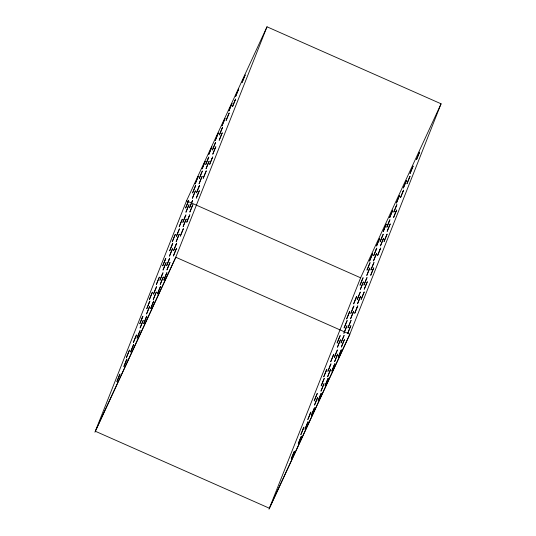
<?xml version="1.0" encoding="UTF-8"?>
<svg xmlns="http://www.w3.org/2000/svg" width="536" height="536" viewBox="0 0 536 536"><rect width="100%" height="100%" fill="white"/><g stroke="black" fill="none" stroke-linecap="round" stroke-linejoin="round"><path stroke-width="0.8" d="M267.008 26.8L186.548 200.799L94.926 432.197L175.393 258.198L267.008 26.8L441.074 103.803L349.452 335.201L268.992 509.2L360.607 277.802L441.074 103.803M186.548 200.799L360.607 277.802M119.186 375.837L116.895 381.619L119.99 374.095L119.186 375.837M128.734 351.73L126.442 357.519L129.538 349.995L128.734 351.73M142.094 317.989L139.802 323.771L142.898 316.247L142.094 317.989M151.634 293.882L149.343 299.671L152.438 292.14L151.634 293.882M164.994 260.141L162.703 265.923L165.798 258.399L164.994 260.141M174.542 236.034L172.25 241.816L175.346 234.292L174.542 236.034M187.901 202.286L185.61 208.075L188.706 200.551L187.901 202.286M197.442 178.186L195.151 183.969L198.246 176.445L197.442 178.186M126.161 360.755L123.87 366.544L126.965 359.013L126.161 360.755M135.702 336.655L133.417 342.437L136.513 334.913L135.702 336.655M149.068 302.907L146.777 308.689L149.872 301.165L149.068 302.907M158.609 278.8L156.318 284.589L159.413 277.065L158.609 278.8M171.969 245.059L169.678 250.841L172.773 243.317L171.969 245.059M181.51 220.953L179.225 226.741L182.32 219.217L181.51 220.953M194.876 187.211L192.585 192.994L195.68 185.469L194.876 187.211M204.417 163.105L202.126 168.887L205.221 161.363L204.417 163.105M132.868 346.256L130.576 352.038L133.672 344.514L132.868 346.256M142.409 322.149L140.117 327.938L143.213 320.414L142.409 322.149M155.768 288.408L153.484 294.19L156.579 286.666L155.768 288.408M165.316 264.302L163.024 270.09L166.12 262.56L165.316 264.302M178.676 230.56L176.384 236.343L179.48 228.818L178.676 230.56M188.216 206.454L185.925 212.236L189.02 204.712L188.216 206.454M201.576 172.706L199.292 178.495L202.387 170.971L201.576 172.706M211.124 148.606L208.832 154.388L211.928 146.864L211.124 148.606M139.306 332.333L137.015 338.122L140.11 330.598L139.306 332.333M148.847 308.234L146.556 314.016L149.651 306.492L148.847 308.234M162.207 274.486L159.916 280.274L163.011 272.744L162.207 274.486M171.755 250.386L169.463 256.168L172.559 248.644L171.755 250.386M185.114 216.638L182.823 222.42L185.918 214.896L185.114 216.638M194.655 192.531L192.364 198.32L195.459 190.796L194.655 192.531M208.015 158.79L205.724 164.572L208.819 157.048L208.015 158.79M217.562 134.683L215.271 140.472L218.366 132.948L217.562 134.683M146.013 317.835L143.722 323.623L146.817 316.093L146.013 317.835M155.554 293.735L153.263 299.517L156.358 291.993L155.554 293.735M168.914 259.987L166.622 265.769L169.718 258.245L168.914 259.987M178.455 235.88L176.17 241.669L179.265 234.145L178.455 235.88M191.821 202.139L189.53 207.921L192.625 200.397L191.821 202.139M201.362 178.032L199.07 183.821L202.166 176.297L201.362 178.032M214.722 144.291L212.43 150.073L215.526 142.549L214.722 144.291M224.262 120.185L221.978 125.973L225.073 118.443L224.262 120.185M152.981 302.753L150.696 308.542L153.785 301.018L152.981 302.753M162.529 278.653L160.237 284.435L163.333 276.911L162.529 278.653M175.888 244.905L173.597 250.694L176.692 243.17L175.888 244.905M185.429 220.805L183.138 226.587L186.233 219.063L185.429 220.805M198.789 187.057L196.504 192.846L199.6 185.315L198.789 187.057M208.337 162.957L206.045 168.739L209.141 161.215L208.337 162.957M221.696 129.209L219.405 134.992L222.5 127.468L221.696 129.209M231.237 105.103L228.946 110.892L232.041 103.368L231.237 105.103M159.688 288.254L157.396 294.043L160.492 286.519L159.688 288.254M169.235 264.154L166.944 269.936L170.039 262.412L169.235 264.154M182.595 230.406L180.304 236.195L183.399 228.664L182.595 230.406M192.136 206.306L189.845 212.089L192.94 204.564L192.136 206.306M205.496 172.559L203.204 178.341L206.3 170.816L205.496 172.559M215.043 148.452L212.752 154.241L215.847 146.717L215.043 148.452M228.403 114.711L226.112 120.493L229.207 112.969L228.403 114.711M237.944 90.604L235.652 96.393L238.748 88.862L237.944 90.604M166.126 274.338L163.835 280.12L166.931 272.596L166.126 274.338M175.667 250.232L173.383 256.014L176.471 248.49L175.667 250.232M189.034 216.484L186.742 222.273L189.838 214.748L189.034 216.484M198.575 192.384L196.283 198.166L199.379 190.642L198.575 192.384M211.934 158.636L209.643 164.425L212.738 156.901L211.934 158.636M221.475 134.536L219.19 140.318L222.286 132.794L221.475 134.536M234.842 100.788L232.55 106.577L235.646 99.046L234.842 100.788M244.383 76.688L242.091 82.47L245.186 74.946L244.383 76.688M293.594 452.994L291.303 458.783L294.398 451.252L293.594 452.994M303.142 428.894L300.85 434.676L303.945 427.152L303.142 428.894M316.501 395.146L314.21 400.928L317.305 393.404L316.501 395.146M326.042 371.039L323.751 376.828L326.846 369.304L326.042 371.039M339.402 337.298L337.111 343.08L340.206 335.556L339.402 337.298M348.949 313.192L346.658 318.98L349.753 311.456L348.949 313.192M362.309 279.45L360.018 285.232L363.113 277.708L362.309 279.45M371.85 255.344L369.559 261.126L372.654 253.602L371.85 255.344M300.569 437.912L298.277 443.701L301.373 436.177L300.569 437.912M310.11 413.812L307.825 419.594L310.92 412.07L310.11 413.812M323.476 380.064L321.185 385.853L324.28 378.329L323.476 380.064M333.017 355.964L330.725 361.746L333.821 354.222L333.017 355.964M346.377 322.216L344.085 327.999L347.181 320.474L346.377 322.216M355.917 298.11L353.633 303.899L356.728 296.375L355.917 298.11M369.284 264.369L366.993 270.151L370.088 262.627L369.284 264.369M378.825 240.262L376.533 246.051L379.629 238.527L378.825 240.262M307.275 423.413L304.984 429.202L308.079 421.678L307.275 423.413M316.816 399.313L314.525 405.095L317.62 397.571L316.816 399.313M330.176 365.565L327.891 371.348L330.987 363.823L330.176 365.565M339.724 341.459L337.432 347.248L340.528 339.724L339.724 341.459M353.083 307.718L350.792 313.5L353.887 305.976L353.083 307.718M362.624 283.611L360.333 289.4L363.428 281.876L362.624 283.611M375.984 249.87L373.699 255.652L376.795 248.128L375.984 249.87M385.531 225.763L383.24 231.552L386.335 224.021L385.531 225.763M313.714 409.497L311.423 415.279L314.518 407.755L313.714 409.497M323.255 385.391L320.964 391.173L324.059 383.649L323.255 385.391M336.615 351.643L334.323 357.432L337.419 349.908L336.615 351.643M346.162 327.543L343.871 333.325L346.966 325.801L346.162 327.543M359.522 293.795L357.231 299.584L360.326 292.06L359.522 293.795M369.063 269.695L366.771 275.477L369.867 267.953L369.063 269.695M382.423 235.947L380.131 241.736L383.227 234.205L382.423 235.947M391.97 211.847L389.679 217.629L392.774 210.105L391.97 211.847M320.421 394.992L318.129 400.781L321.225 393.257L320.421 394.992M329.962 370.892L327.67 376.674L330.766 369.15L329.962 370.892M343.321 337.144L341.03 342.933L344.125 335.409L343.321 337.144M352.862 313.044L350.578 318.826L353.673 311.302L352.862 313.044M366.229 279.296L363.937 285.085L367.033 277.554L366.229 279.296M375.77 255.196L373.478 260.978L376.573 253.454L375.77 255.196M389.129 221.448L386.838 227.231L389.933 219.706L389.129 221.448M398.67 197.342L396.385 203.131L399.481 195.607L398.67 197.342M327.389 379.917L325.104 385.699L328.2 378.175L327.389 379.917M336.936 355.81L334.645 361.599L337.74 354.068L336.936 355.81M350.296 322.069L348.005 327.851L351.1 320.327L350.296 322.069M359.837 297.962L357.546 303.745L360.641 296.22L359.837 297.962M373.197 264.215L370.912 270.003L374.007 262.479L373.197 264.215M382.744 240.115L380.453 245.897L383.548 238.373L382.744 240.115M396.104 206.367L393.813 212.155L396.908 204.631L396.104 206.367M405.645 182.267L403.353 188.049L406.449 180.525L405.645 182.267M334.096 365.418L331.804 371.2L334.9 363.676L334.096 365.418M343.643 341.311L341.352 347.094L344.447 339.569L343.643 341.311M357.003 307.564L354.711 313.352L357.807 305.828L357.003 307.564M366.544 283.464L364.252 289.246L367.348 281.722L366.544 283.464M379.903 249.716L377.612 255.505L380.707 247.98L379.903 249.716M389.451 225.616L387.16 231.398L390.255 223.874L389.451 225.616M402.811 191.868L400.519 197.65L403.615 190.126L402.811 191.868M412.352 167.761L410.06 173.55L413.156 166.026L412.352 167.761M340.534 351.495L338.243 357.278L341.338 349.753L340.534 351.495M350.075 327.389L347.79 333.178L350.886 325.654L350.075 327.389M363.442 293.648L361.15 299.43L364.245 291.906L363.442 293.648M372.982 269.541L370.691 275.33L373.786 267.806L372.982 269.541M386.342 235.8L384.051 241.582L387.146 234.058L386.342 235.8M395.883 211.693L393.598 217.475L396.694 209.951L395.883 211.693M409.249 177.945L406.958 183.734L410.053 176.21L409.249 177.945M418.79 153.845L416.499 159.627L419.594 152.103L418.79 153.845M175.775 257.233L95.308 431.232L269.374 508.235L349.834 334.236L175.775 257.233"/></g></svg>
